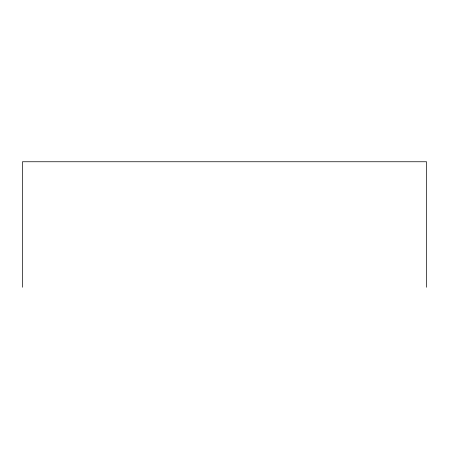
<?xml version="1.0" encoding="UTF-8"?>
<svg xmlns="http://www.w3.org/2000/svg" width="449" height="449" viewBox="0 0 449 449"><rect width="100%" height="100%" fill="white"/><g stroke="black" fill="none" stroke-linecap="round" stroke-linejoin="round"><path stroke-width="0.67" d="M426.55 287.248L426.55 161.752L22.45 161.752L22.45 287.248"/></g></svg>
